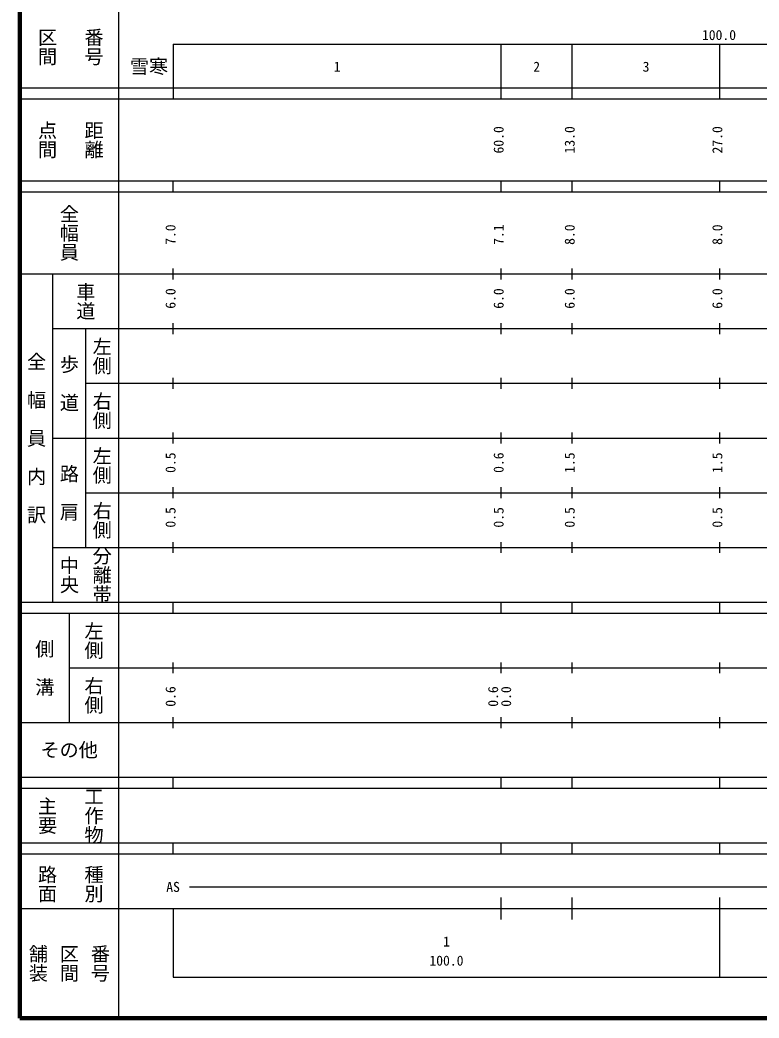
# Model space of a CAD drawing. Units: millimetres on the paper, enlarged 1000 times. Extents: x 40000 to 680000, y 20000 to 380000.
# Drawn here: x 40000 to 175170, y 20000 to 202409 of the extents above; entities that cross this region are included whole.
import ezdxf
from ezdxf.enums import TextEntityAlignment as Align

# ---------------------------------------------------------------- set-up
doc = ezdxf.new("R2010")
doc.units = ezdxf.units.MM
doc.header["$LTSCALE"] = 1000
doc.layers.add('M-TTL', color=2, linetype='Continuous', lineweight=140)
doc.layers.add('M-TTL-BAND', color=7, linetype='Continuous', lineweight=25)
doc.layers.add('M-TTL-TXT', color=7, linetype='Continuous')
doc.styles.add('@ＭＳ ゴシック', font='')
doc.styles.add('ＭＳ ゴシック', font='')
doc.styles.get('@ＭＳ ゴシック').set_extended_font_data('@MS Gothic')
doc.styles.get('ＭＳ ゴシック').set_extended_font_data('MS Gothic')

msp = doc.modelspace()

# ---------------------------------------------------------------- linework, layer by layer
at = {"layer": 'M-TTL'}
for p, q in [((40000, 380000), (40000, 20000)), ((40000, 20000), (680000, 20000))]:
    msp.add_line(p, q, dxfattribs=at)
at = {"layer": 'M-TTL-BAND'}
for p, q in [((58000, 370000), (58000, 20000)), ((68000, 198000), (579000, 198000)), ((68000, 198000), (68000, 188000)), ((128000, 188000), (128000, 198000)), ((141000, 188000), (141000, 198000)), ((168000, 188000), (168000, 198000)), ((40000, 190000), (579000, 190000)), ((40000, 188000), (579000, 188000)), ((40000, 173000), (579000, 173000)), ((68000, 171000), (68000, 173000)), ((128000, 171000), (128000, 173000)), ((141000, 171000), (141000, 173000)), ((168000, 171000), (168000, 173000)), ((40000, 171000), (579000, 171000)), ((68000, 155000), (68000, 157000)), ((128000, 155000), (128000, 157000)), ((141000, 155000), (141000, 157000)), ((168000, 155000), (168000, 157000)), ((40000, 156000), (579000, 156000)), ((46000, 96000), (46000, 156000)), ((46000, 146000), (579000, 146000)), ((52000, 146000), (52000, 106000)), ((68000, 145000), (68000, 147000)), ((128000, 145000), (128000, 147000)), ((141000, 145000), (141000, 147000)), ((168000, 145000), (168000, 147000)), ((68000, 135000), (68000, 137000)), ((128000, 135000), (128000, 137000)), ((141000, 135000), (141000, 137000)), ((168000, 135000), (168000, 137000)), ((52000, 136000), (579000, 136000)), ((46000, 126000), (579000, 126000)), ((68000, 125000), (68000, 127000)), ((128000, 125000), (128000, 127000)), ((141000, 125000), (141000, 127000)), ((168000, 125000), (168000, 127000)), ((68000, 115000), (68000, 117000)), ((128000, 115000), (128000, 117000)), ((141000, 115000), (141000, 117000)), ((168000, 115000), (168000, 117000)), ((52000, 116000), (579000, 116000)), ((46000, 106000), (579000, 106000)), ((68000, 105000), (68000, 107000)), ((128000, 105000), (128000, 107000)), ((141000, 105000), (141000, 107000)), ((168000, 105000), (168000, 107000)), ((40000, 96000), (579000, 96000)), ((68000, 94000), (68000, 96000)), ((128000, 94000), (128000, 96000)), ((141000, 94000), (141000, 96000)), ((168000, 94000), (168000, 96000)), ((40000, 94000), (579000, 94000)), ((49000, 94000), (49000, 74000)), ((49000, 84000), (579000, 84000)), ((68000, 83000), (68000, 85000)), ((128000, 83000), (128000, 85000)), ((141000, 83000), (141000, 85000)), ((168000, 83000), (168000, 85000)), ((68000, 73000), (68000, 75000)), ((128000, 73000), (128000, 75000)), ((141000, 73000), (141000, 75000)), ((168000, 73000), (168000, 75000)), ((40000, 74000), (579000, 74000)), ((40000, 64000), (579000, 64000)), ((68000, 62000), (68000, 64000)), ((128000, 62000), (128000, 64000)), ((141000, 62000), (141000, 64000)), ((168000, 62000), (168000, 64000)), ((40000, 62000), (579000, 62000)), ((40000, 52000), (579000, 52000)), ((68000, 50000), (68000, 52000)), ((128000, 50000), (128000, 52000)), ((141000, 50000), (141000, 52000)), ((168000, 50000), (168000, 52000)), ((40000, 50000), (579000, 50000)), ((71000, 44000), (565000, 44000)), ((128000, 38000), (128000, 42000)), ((141000, 38000), (141000, 42000)), ((168000, 27500), (168000, 42000)), ((40000, 40000), (579000, 40000)), ((68000, 40000), (68000, 27500)), ((68000, 27500), (579000, 27500))]:
    msp.add_line(p, q, dxfattribs=at)

# ---------------------------------------------------------------- texts
at = {"layer": 'M-TTL-BAND', "style": '@ＭＳ ゴシック'}
for s, p in [('番号', (53500, 197500)), ('区間', (45000, 197500)), ('点間', (45000, 180500)), ('距離', (53500, 180500)), ('全幅員', (49000, 163500)), ('車道', (52000, 151000)), ('左側', (55000, 141000)), ('全\u3000幅\u3000員\u3000内\u3000訳', (43000, 126000)), ('歩\u3000道', (49000, 136000)), ('右側', (55000, 131000)), ('左側', (55000, 121000)), ('路\u3000肩', (49000, 116000)), ('右側', (55000, 111000)), ('分離帯', (55000, 101000)), ('中央', (49000, 101000)), ('左側', (53500, 89000)), ('側\u3000溝', (44500, 84000)), ('右側', (53500, 79000)), ('主要', (45000, 57000)), ('工作物', (53500, 57000)), ('路面', (45000, 44500)), ('種別', (53500, 44500)), ('舗装', (43333, 30000)), ('区間', (49000, 30000)), ('番号', (54667, 30000))]:
    msp.add_text(s, height=2566, rotation=270, dxfattribs=at).set_placement(p, align=Align.MIDDLE_CENTER)
at = {"layer": 'M-TTL-BAND', "style": 'ＭＳ ゴシック'}
for s, p in [('100.0', (167844, 198195)), ('1', (98000, 192405)), ('2', (134500, 192405)), ('3', (154500, 192405)), ('AS', (68000, 42500)), ('1', (118000, 32523)), ('100.0', (118000, 29033))]:
    msp.add_text(s, height=1833, dxfattribs=at).set_placement(p, align=Align.BOTTOM_CENTER)
for s, p in [('60.0', (129000, 180500)), ('13.0', (142000, 180500)), ('27.0', (169000, 180500)), ('7.0', (69000, 163174)), ('7.1', (129000, 163174)), ('8.0', (142000, 163174)), ('8.0', (169000, 163174)), ('6.0', (69000, 151500)), ('6.0', (129000, 151500)), ('6.0', (142000, 151500)), ('6.0', (169000, 151500)), ('0.5', (69000, 121500)), ('0.6', (129000, 121500)), ('1.5', (142000, 121500)), ('1.5', (169000, 121500)), ('0.5', (69000, 111500)), ('0.5', (129000, 111500)), ('0.5', (142000, 111500)), ('0.5', (169000, 111500)), ('0.6', (69000, 78764)), ('0.6', (128000, 78764)), ('0.0', (130370, 78764))]:
    msp.add_text(s, height=1833, rotation=90, dxfattribs=at).set_placement(p, align=Align.BOTTOM_CENTER)
msp.add_text('その他', height=2566, dxfattribs=at).set_placement((49000, 69000), align=Align.MIDDLE_CENTER)
at = {"layer": 'M-TTL-TXT', "style": 'ＭＳ ゴシック'}
msp.add_text('雪寒', height=2566, dxfattribs=at).set_placement((63607, 193908), align=Align.MIDDLE_CENTER)

doc.saveas('drawing.dxf')
